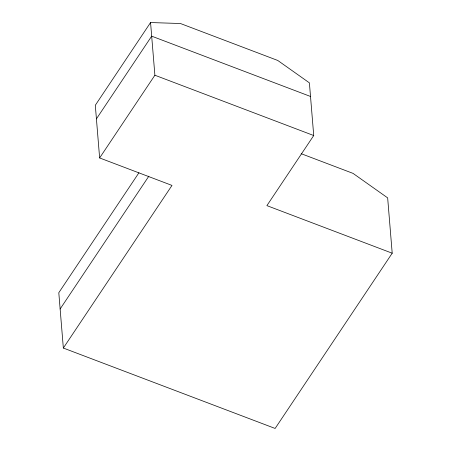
<?xml version="1.0" encoding="UTF-8"?>
<svg xmlns="http://www.w3.org/2000/svg" width="451" height="451" viewBox="0 0 451 451"><rect width="100%" height="100%" fill="white"/><g stroke="black" fill="none" stroke-linecap="round" stroke-linejoin="round"><path stroke-width="0.68" d="M392.201 253.203L266.896 205.628L313.727 135.531L309.397 82.854L277.76 60.462L180.434 23.514L150.561 22.55L95.302 105.269L99.632 157.946L171.989 185.417L63.343 348.048L275.127 428.45L392.201 253.203L387.657 197.876L353.037 173.381L301.155 153.684M96.418 118.878L151.677 36.159L310.513 96.463M99.632 157.946L154.89 75.227L150.561 22.55M138.914 172.795L58.799 292.722L63.343 348.048M60.135 308.98L148.847 176.183M154.89 75.227L313.727 135.531"/></g></svg>
